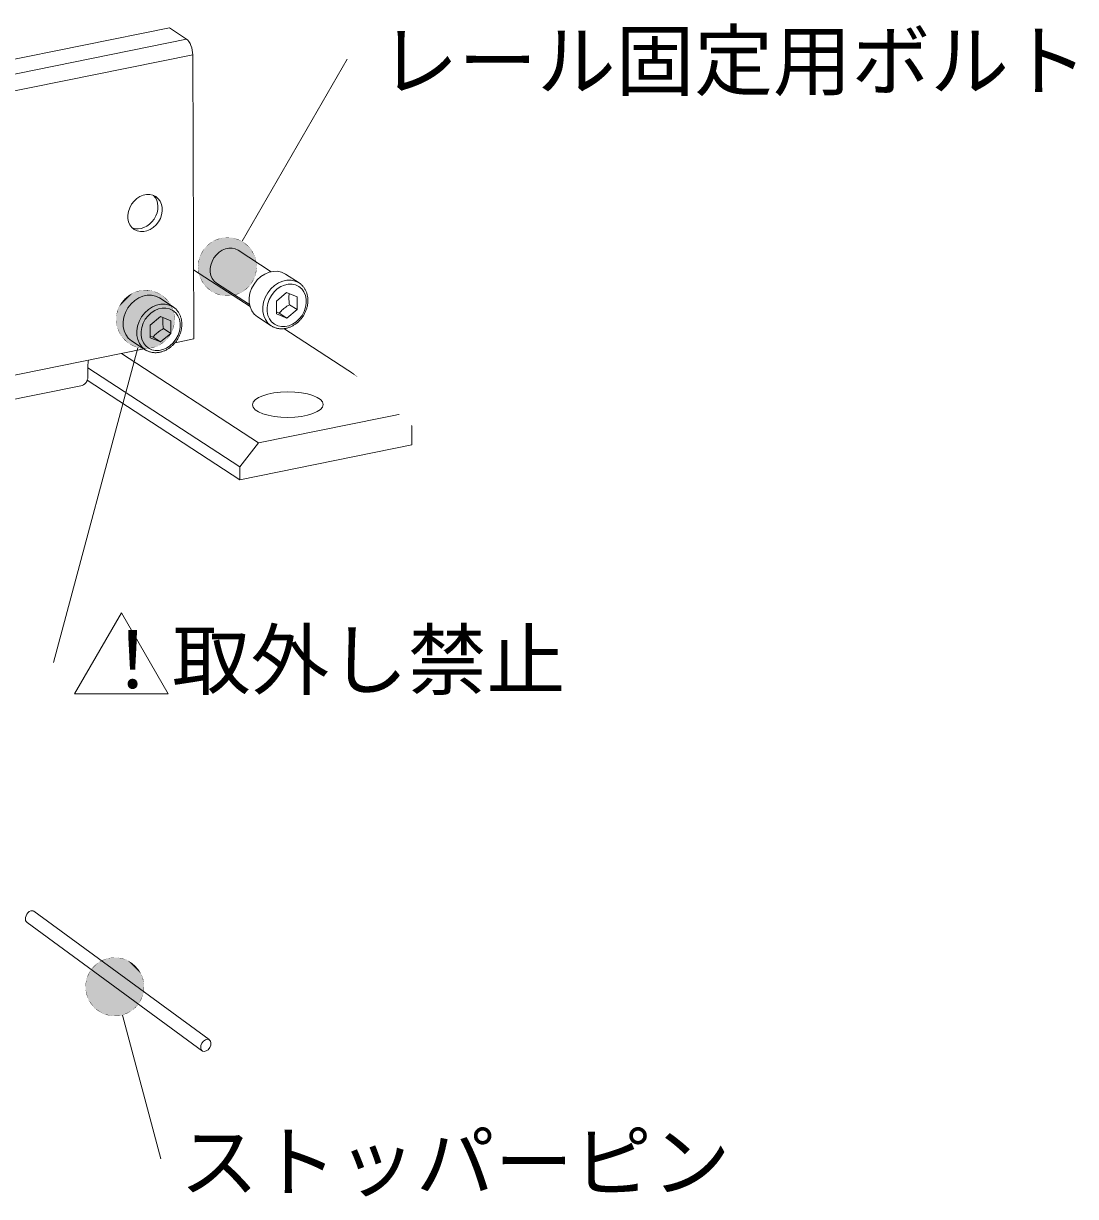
# Model space of a CAD drawing. Units: millimetres, scale not verified. Extents: x -8400 to 8400, y -5940 to 5940.
# Drawn here: x 5656 to 6325, y -3420 to -2674 of the extents above; entities that cross this region are included whole.
import ezdxf
from ezdxf.enums import TextEntityAlignment as Align

# ---------------------------------------------------------------- set-up
doc = ezdxf.new("R2010")
doc.units = ezdxf.units.MM
doc.header["$LTSCALE"] = 40
doc.layers.add('1-0_レイヤ0', color=7, linetype='Continuous', lineweight=13)
doc.styles.add('ＭＳ ゴシック', font='')
doc.styles.get('ＭＳ ゴシック').set_extended_font_data('MS Gothic')

# ---------------------------------------------------------------- blocks, each defined once
blk = doc.blocks.new('DWG等高線_31')
at = {"layer": '1-0_レイヤ0'}
blk.add_lwpolyline([(82470.8, -21319.6), (82473.2, -21317), (82475.5, -21314.5), (82477.8, -21312.2), (82480.2, -21310.1), (82482.6, -21308.1), (82485, -21306.1), (82487.7, -21304.2), (82490.5, -21302.2), (82493.6, -21300.2), (82497, -21298.2)], dxfattribs=at)
blk = doc.blocks.new('DWG等高線_32')
at = {"layer": '1-0_レイヤ0'}
blk.add_lwpolyline([(82497, -21298.2), (82496.5, -21294.8), (82496.2, -21291.7), (82495.9, -21288.7), (82495.7, -21285.9), (82495.6, -21283.2), (82495.6, -21280.6), (82495.7, -21278), (82495.8, -21275.5), (82496, -21272.9), (82496.2, -21270.2)], dxfattribs=at)
blk = doc.blocks.new('DWG等高線_33')
at = {"layer": '1-0_レイヤ0'}
for points in [[(82542, -21271.9), (82541.5, -21270.1), (82540.9, -21268.3), (82540.3, -21266.5), (82539.6, -21264.8), (82538.9, -21263.1), (82538.1, -21261.5), (82537.2, -21259.9), (82536.3, -21258.3), (82535.3, -21256.8), (82534.3, -21255.3), (82533.3, -21253.8), (82532.1, -21252.4), (82531.2, -21251.3), (82530.3, -21250.3), (82529.3, -21249.2), (82528.3, -21248.2), (82527.2, -21247.3), (82526.1, -21246.3), (82525, -21245.4), (82523.9, -21244.6), (82522.8, -21243.7), (82521.6, -21243)], [(82517.4, -21343.7), (82518.9, -21342.3), (82520.4, -21340.9), (82521.9, -21339.5), (82523.4, -21338), (82524.8, -21336.4), (82526.1, -21334.8), (82527.5, -21333.2), (82528.8, -21331.6), (82530, -21329.9), (82531.2, -21328.1), (82532.3, -21326.4), (82533.4, -21324.6), (82534.5, -21322.8), (82535.5, -21320.9), (82536.4, -21319.1), (82537.3, -21317.2), (82538.2, -21315.3), (82539, -21313.3), (82539.7, -21311.4), (82540.4, -21309.4), (82541, -21307.4), (82541.6, -21305.4), (82542.1, -21303.4), (82542.5, -21301.4), (82542.9, -21299.4), (82543.3, -21297.4), (82543.5, -21295.4), (82543.7, -21293.4), (82543.9, -21291.4), (82544, -21289.3), (82544, -21287.3), (82544, -21285.4), (82543.9, -21283.4), (82543.7, -21281.4), (82543.5, -21279.5), (82543.2, -21277.6), (82542.9, -21275.7), (82542.5, -21273.8), (82542, -21271.9)], [(82450.6, -21351.9), (82452.1, -21352.8), (82453.5, -21353.6), (82455, -21354.4), (82456.6, -21355.1), (82458.2, -21355.8), (82459.7, -21356.5), (82461.4, -21357), (82463, -21357.5), (82464.7, -21358), (82466.3, -21358.4), (82468.1, -21358.7), (82469.8, -21359), (82471.5, -21359.2), (82473.3, -21359.4), (82475.1, -21359.5), (82476.9, -21359.5), (82478.6, -21359.5), (82480.4, -21359.4), (82482.2, -21359.2), (82484, -21359), (82485.9, -21358.8), (82487.7, -21358.4), (82489.6, -21358), (82491.4, -21357.6), (82493.2, -21357), (82495, -21356.5), (82496.8, -21355.8), (82498.6, -21355.1), (82500.4, -21354.4), (82502.2, -21353.6), (82504, -21352.7), (82505.7, -21351.7), (82507.5, -21350.8), (82509.2, -21349.7), (82510.9, -21348.6), (82512.5, -21347.4), (82514.2, -21346.2), (82515.8, -21345), (82517.4, -21343.7)]]:
    blk.add_lwpolyline(points, dxfattribs=at)
blk = doc.blocks.new('DWG等高線_47')
at = {"layer": '1-0_レイヤ0'}
blk.add_lwpolyline([(82791.4, -21258.8), (82793.8, -21256.1), (82796.2, -21253.7), (82798.5, -21251.4), (82800.8, -21249.3), (82803.2, -21247.2), (82805.7, -21245.3), (82808.3, -21243.3), (82811.2, -21241.4), (82814.3, -21239.4), (82817.6, -21237.4)], dxfattribs=at)
blk = doc.blocks.new('DWG等高線_48')
at = {"layer": '1-0_レイヤ0'}
blk.add_lwpolyline([(82817.6, -21237.4), (82817.2, -21234), (82816.8, -21230.8), (82816.6, -21227.9), (82816.4, -21225.1), (82816.3, -21222.4), (82816.3, -21219.8), (82816.3, -21217.2), (82816.4, -21214.7), (82816.6, -21212.1), (82816.9, -21209.4)], dxfattribs=at)
blk = doc.blocks.new('DWG等高線_49')
at = {"layer": '1-0_レイヤ0'}
for points in [[(82862.7, -21211.1), (82862.1, -21209.3), (82861.6, -21207.4), (82860.9, -21205.7), (82860.2, -21204), (82859.5, -21202.3), (82858.7, -21200.7), (82857.9, -21199.1), (82856.9, -21197.5), (82856, -21195.9), (82855, -21194.4), (82853.9, -21193), (82852.8, -21191.6), (82851.9, -21190.5), (82850.9, -21189.4), (82849.9, -21188.4), (82848.9, -21187.4), (82847.9, -21186.4), (82846.8, -21185.5), (82845.7, -21184.6), (82844.6, -21183.7), (82843.4, -21182.9), (82842.2, -21182.1)], [(82838, -21282.8), (82839.6, -21281.5), (82841.1, -21280.1), (82842.6, -21278.6), (82844, -21277.1), (82845.4, -21275.6), (82846.8, -21274), (82848.1, -21272.4), (82849.4, -21270.7), (82850.6, -21269), (82851.8, -21267.3), (82853, -21265.6), (82854.1, -21263.8), (82855.1, -21262), (82856.1, -21260.1), (82857.1, -21258.2), (82858, -21256.3), (82858.8, -21254.4), (82859.6, -21252.5), (82860.4, -21250.5), (82861.1, -21248.6), (82861.7, -21246.6), (82862.2, -21244.6), (82862.7, -21242.6), (82863.2, -21240.6), (82863.6, -21238.6), (82863.9, -21236.6), (82864.2, -21234.6), (82864.4, -21232.5), (82864.5, -21230.5), (82864.6, -21228.5), (82864.7, -21226.5), (82864.6, -21224.5), (82864.5, -21222.6), (82864.4, -21220.6), (82864.2, -21218.7), (82863.9, -21216.8), (82863.5, -21214.9), (82863.1, -21213), (82862.7, -21211.1)], [(82771.3, -21291), (82772.7, -21291.9), (82774.2, -21292.8), (82775.7, -21293.6), (82777.2, -21294.3), (82778.8, -21295), (82780.4, -21295.6), (82782, -21296.2), (82783.7, -21296.7), (82785.3, -21297.2), (82787, -21297.6), (82788.7, -21297.9), (82790.4, -21298.2), (82792.2, -21298.4), (82794, -21298.5), (82795.7, -21298.6), (82797.5, -21298.7), (82799.3, -21298.7), (82801.1, -21298.6), (82802.9, -21298.4), (82804.7, -21298.2), (82806.5, -21297.9), (82808.4, -21297.6), (82810.2, -21297.2), (82812, -21296.7), (82813.9, -21296.2), (82815.7, -21295.6), (82817.5, -21295), (82819.3, -21294.3), (82821.1, -21293.6), (82822.8, -21292.7), (82824.6, -21291.9), (82826.4, -21290.9), (82828.1, -21289.9), (82829.8, -21288.9), (82831.5, -21287.8), (82833.2, -21286.6), (82834.8, -21285.4), (82836.4, -21284.1), (82838, -21282.8)]]:
    blk.add_lwpolyline(points, dxfattribs=at)

msp = doc.modelspace()

# ---------------------------------------------------------------- linework, layer by layer
at = {"layer": '1-0_レイヤ0'}
for p, q in [((5365.44, -2754.56), (5749.11, -2676.97)), ((5760.1, -2684.14), (5749.11, -2676.97)), ((5365.48, -2763.94), (5760.1, -2684.14)), ((5365.51, -2774.69), (5763.99, -2694.11)), ((5764.59, -2874.78), (5763.99, -2694.11)), ((5792.8, -2818.35), (5813.77, -2832.02)), ((5764.44, -2830.73), (5800.42, -2854.18)), ((5822.92, -2833.51), (5831.62, -2839.18)), ((5779.15, -2839.3), (5800.11, -2852.96)), ((5742.76, -2848.71), (5751.45, -2854.38)), ((5817.13, -2850.7), (5823.68, -2845.34)), ((5823.68, -2845.34), (5830.26, -2848.05)), ((5817.16, -2858.79), (5817.13, -2850.7)), ((5817.15, -2857.57), (5818.91, -2858.35)), ((5830.29, -2856.13), (5823.74, -2861.5)), ((5736.97, -2865.91), (5743.52, -2860.55)), ((5743.52, -2860.55), (5750.1, -2863.26)), ((5805.17, -2860.73), (5813.87, -2866.4)), ((5736.99, -2874), (5736.97, -2865.91)), ((5750.13, -2871.34), (5743.57, -2876.7)), ((5821.97, -2868.23), (5903.28, -2921.23)), ((5725.01, -2875.94), (5733.71, -2881.61)), ((5736.99, -2872.78), (5738.74, -2873.55)), ((5752.74, -2877.18), (5764.59, -2874.78)), ((5149.2, -2999.23), (5733.02, -2881.16)), ((5697.28, -2899.03), (5697.26, -2892.04)), ((5697.26, -2893.21), (5793.88, -2956.18)), ((5696.87, -2901.09), (5793.91, -2964.34)), ((5588.19, -2925.76), (5692.92, -2904.58)), ((5903.35, -2942.21), (5903.28, -2921.23)), ((5793.88, -2956.18), (5805.88, -2940.93)), ((5793.91, -2964.34), (5903.35, -2942.21)), ((5793.91, -2964.34), (5793.88, -2956.18)), ((5774.45, -3320.48), (5662.97, -3238.73)), ((5770.17, -3327.71), (5658.69, -3245.95))]:
    msp.add_line(p, q, dxfattribs=at)
at = {"layer": '1-0_レイヤ0', "color": 3}
for p, q in [((5795.31, -2812.66), (5862.19, -2696.83)), ((5729.05, -2880.36), (5675.4, -3080.58)), ((5719.26, -3304.86), (5743.75, -3396.27))]:
    msp.add_line(p, q, dxfattribs=at)
at = {"layer": '1-0_レイヤ0'}
for points in [[(5830.26, -2848.05), (5830.29, -2856.13), (5825.46, -2852.98)], [(5750.1, -2863.26), (5750.13, -2871.34), (5745.29, -2868.19)], [(5818.9, -2858.35), (5823.74, -2861.5), (5817.16, -2858.79)], [(5738.74, -2873.55), (5743.57, -2876.7), (5736.99, -2874)], [(5903.28, -2921.23), (5805.88, -2940.93), (5718.65, -2884.07)]]:
    msp.add_lwpolyline(points, dxfattribs=at)
msp.add_lwpolyline([(5718.67, -3048.92), (5688.89, -3100.5), (5748.45, -3100.5)], close=True, dxfattribs=at)
for centre, major_axis, ratio, start_param, end_param in [((5760.12, -2691.6), (-1.59, 7.84), 0.44949, 4.29608, 5.866877), ((5730.88, -2792.91), (6.83, 10.47), 0.816988, 3.304655, 6.120123), ((5785.98, -2828.83), (-6.83, -10.47), 0.816988, 3.141593, 6.283185), ((5814.05, -2847.12), (-8.87, -13.61), 0.816988, 3.141593, 6.283185), ((5822.74, -2852.79), (-8.87, -13.61), 0.816988, 3.141593, 6.283185), ((5733.88, -2862.33), (-8.87, -13.61), 0.816988, 3.141593, 6.283185), ((5742.58, -2868), (-8.87, -13.61), 0.816988, 3.141593, 6.283185), ((5708.2, -2889.83), (-6.83, -10.47), 0.816988, 5.071734, 5.389353), ((5692.9, -2899.92), (2.73, 4.19), 0.816988, 3.818556, 5.389353), ((5660.83, -3242.34), (2.14, 3.61), 0.68572, 6.148434, 9.424778)]:
    msp.add_ellipse(centre, major_axis=major_axis, ratio=ratio, start_param=start_param, end_param=end_param, dxfattribs=at)
for centre, major_axis, ratio in [((5733.66, -2794.72), (-6.83, -10.47), 0.816988), ((5823.71, -2853.42), (7.78, 11.94), 0.816988), ((5743.55, -2868.63), (7.78, 11.94), 0.816988), ((5824.4, -2916.55), (22.5, 0.08), 0.361233), ((5772.31, -3324.1), (2.14, 3.61), 0.68572)]:
    msp.add_ellipse(centre, major_axis=major_axis, ratio=ratio, dxfattribs=at)
at = {"layer": '1-0_レイヤ0', "color": 3}
for points in [[(5776.65, -2812.66), (5771.68, -2816.83), (5768.44, -2822.44)], [(5776.65, -2812.66), (5768.44, -2822.44), (5768.44, -2835.21)], [(5776.65, -2812.66), (5768.44, -2835.21), (5800.28, -2840.83)], [(5776.65, -2812.66), (5773.98, -2814.53), (5771.68, -2816.83)], [(5782.74, -2810.44), (5779.59, -2811.29), (5776.65, -2812.66)], [(5789.22, -2810.44), (5782.74, -2810.44), (5776.65, -2812.66)], [(5800.28, -2816.83), (5789.22, -2810.44), (5776.65, -2812.66)], [(5800.28, -2840.83), (5800.28, -2816.83), (5776.65, -2812.66)], [(5789.22, -2810.44), (5785.98, -2810.16), (5782.74, -2810.44)], [(5795.31, -2812.66), (5792.36, -2811.29), (5789.22, -2810.44)], [(5800.28, -2816.83), (5795.31, -2812.66), (5789.22, -2810.44)], [(5800.28, -2816.83), (5797.98, -2814.53), (5795.31, -2812.66)], [(5771.68, -2816.83), (5769.81, -2819.49), (5768.44, -2822.44)], [(5803.52, -2822.44), (5802.14, -2819.49), (5800.28, -2816.83)], [(5804.65, -2828.83), (5803.52, -2822.44), (5800.28, -2816.83)], [(5800.28, -2840.83), (5804.65, -2828.83), (5800.28, -2816.83)], [(5768.44, -2822.44), (5767.6, -2825.59), (5767.31, -2828.83)], [(5768.44, -2822.44), (5767.31, -2828.83), (5768.44, -2835.21)], [(5804.65, -2828.83), (5804.36, -2825.59), (5803.52, -2822.44)], [(5767.31, -2828.83), (5767.6, -2832.07), (5768.44, -2835.21)], [(5768.44, -2835.21), (5769.81, -2838.16), (5771.68, -2840.83)], [(5768.44, -2835.21), (5771.68, -2840.83), (5776.65, -2844.99)], [(5768.44, -2835.21), (5776.65, -2844.99), (5800.28, -2840.83)], [(5800.28, -2840.83), (5803.52, -2835.21), (5804.65, -2828.83)], [(5800.28, -2840.83), (5802.14, -2838.16), (5803.52, -2835.21)], [(5803.52, -2835.21), (5804.36, -2832.07), (5804.65, -2828.83)], [(5771.68, -2840.83), (5773.98, -2843.13), (5776.65, -2844.99)], [(5776.65, -2844.99), (5789.22, -2847.21), (5800.28, -2840.83)], [(5789.22, -2847.21), (5795.31, -2844.99), (5800.28, -2840.83)], [(5795.31, -2844.99), (5797.98, -2843.13), (5800.28, -2840.83)], [(5738.71, -2844.3), (5725.99, -2845.41), (5716.97, -2854.44)], [(5749.17, -2851.62), (5738.71, -2844.3), (5716.97, -2854.44)], [(5725.99, -2845.41), (5720.68, -2849.13), (5716.97, -2854.44)], [(5720.68, -2849.13), (5718.59, -2851.62), (5716.97, -2854.44)], [(5725.99, -2845.41), (5723.18, -2847.04), (5720.68, -2849.13)], [(5732.26, -2843.73), (5729.05, -2844.3), (5725.99, -2845.41)], [(5738.71, -2844.3), (5732.26, -2843.73), (5725.99, -2845.41)], [(5738.71, -2844.3), (5735.51, -2843.73), (5732.26, -2843.73)], [(5744.59, -2847.04), (5741.77, -2845.41), (5738.71, -2844.3)], [(5749.17, -2851.62), (5744.59, -2847.04), (5738.71, -2844.3)], [(5749.17, -2851.62), (5747.08, -2849.13), (5744.59, -2847.04)], [(5776.65, -2844.99), (5779.59, -2846.37), (5782.74, -2847.21)], [(5776.65, -2844.99), (5782.74, -2847.21), (5789.22, -2847.21)], [(5782.74, -2847.21), (5785.98, -2847.49), (5789.22, -2847.21)], [(5789.22, -2847.21), (5792.36, -2846.37), (5795.31, -2844.99)], [(5716.97, -2854.44), (5715.85, -2857.5), (5715.29, -2860.7)], [(5716.97, -2854.44), (5715.29, -2860.7), (5715.85, -2867.16)], [(5716.97, -2854.44), (5715.85, -2867.16), (5723.18, -2877.62)], [(5747.08, -2875.53), (5749.17, -2851.62), (5716.97, -2854.44)], [(5716.97, -2854.44), (5723.18, -2877.62), (5747.08, -2875.53)], [(5747.08, -2875.53), (5752.48, -2863.95), (5749.17, -2851.62)], [(5751.91, -2857.5), (5750.8, -2854.44), (5749.17, -2851.62)], [(5752.48, -2863.95), (5751.91, -2857.5), (5749.17, -2851.62)], [(5752.48, -2863.95), (5752.48, -2860.7), (5751.91, -2857.5)], [(5715.29, -2860.7), (5715.29, -2863.95), (5715.85, -2867.16)], [(5747.08, -2875.53), (5750.8, -2870.22), (5752.48, -2863.95)], [(5750.8, -2870.22), (5751.91, -2867.16), (5752.48, -2863.95)], [(5715.85, -2867.16), (5716.97, -2870.22), (5718.59, -2873.03)], [(5715.85, -2867.16), (5718.59, -2873.03), (5723.18, -2877.62)], [(5747.08, -2875.53), (5749.17, -2873.03), (5750.8, -2870.22)], [(5718.59, -2873.03), (5720.68, -2875.53), (5723.18, -2877.62)], [(5723.18, -2877.62), (5735.51, -2880.92), (5747.08, -2875.53)], [(5723.18, -2877.62), (5725.99, -2879.25), (5729.05, -2880.36)], [(5723.18, -2877.62), (5729.05, -2880.36), (5735.51, -2880.92)], [(5735.51, -2880.92), (5741.77, -2879.25), (5747.08, -2875.53)], [(5735.51, -2880.92), (5738.71, -2880.36), (5741.77, -2879.25)], [(5741.77, -2879.25), (5744.59, -2877.62), (5747.08, -2875.53)], [(5729.05, -2880.36), (5732.26, -2880.92), (5735.51, -2880.92)], [(5709.6, -3268.8), (5699.14, -3276.12), (5695.83, -3288.46)], [(5722.32, -3269.91), (5709.6, -3268.8), (5695.83, -3288.46)], [(5732.46, -3291.66), (5722.32, -3269.91), (5695.83, -3288.46)], [(5709.6, -3268.8), (5703.72, -3271.54), (5699.14, -3276.12)], [(5703.72, -3271.54), (5701.23, -3273.63), (5699.14, -3276.12)], [(5709.6, -3268.8), (5706.54, -3269.91), (5703.72, -3271.54)], [(5716.06, -3268.24), (5712.8, -3268.24), (5709.6, -3268.8)], [(5722.32, -3269.91), (5716.06, -3268.24), (5709.6, -3268.8)], [(5722.32, -3269.91), (5719.26, -3268.8), (5716.06, -3268.24)], [(5727.63, -3273.63), (5725.14, -3271.54), (5722.32, -3269.91)], [(5731.35, -3278.94), (5727.63, -3273.63), (5722.32, -3269.91)], [(5732.46, -3291.66), (5731.35, -3278.94), (5722.32, -3269.91)], [(5731.35, -3278.94), (5729.72, -3276.12), (5727.63, -3273.63)], [(5699.14, -3276.12), (5696.4, -3282), (5695.83, -3288.46)], [(5696.4, -3282), (5695.83, -3285.2), (5695.83, -3288.46)], [(5699.14, -3276.12), (5697.51, -3278.94), (5696.4, -3282)], [(5733.03, -3285.2), (5732.46, -3282), (5731.35, -3278.94)], [(5732.46, -3291.66), (5733.03, -3285.2), (5731.35, -3278.94)], [(5695.83, -3288.46), (5696.4, -3291.66), (5697.51, -3294.72)], [(5695.83, -3288.46), (5697.51, -3294.72), (5701.23, -3300.03)], [(5695.83, -3288.46), (5701.23, -3300.03), (5712.8, -3305.43)], [(5695.83, -3288.46), (5712.8, -3305.43), (5732.46, -3291.66)], [(5732.46, -3291.66), (5733.03, -3288.46), (5733.03, -3285.2)], [(5697.51, -3294.72), (5699.14, -3297.54), (5701.23, -3300.03)], [(5712.8, -3305.43), (5725.14, -3302.12), (5732.46, -3291.66)], [(5725.14, -3302.12), (5729.72, -3297.54), (5732.46, -3291.66)], [(5725.14, -3302.12), (5727.63, -3300.03), (5729.72, -3297.54)], [(5729.72, -3297.54), (5731.35, -3294.72), (5732.46, -3291.66)], [(5701.23, -3300.03), (5703.72, -3302.12), (5706.54, -3303.75)], [(5701.23, -3300.03), (5706.54, -3303.75), (5712.8, -3305.43)], [(5706.54, -3303.75), (5709.6, -3304.86), (5712.8, -3305.43)], [(5712.8, -3305.43), (5719.26, -3304.86), (5725.14, -3302.12)], [(5712.8, -3305.43), (5716.06, -3305.43), (5719.26, -3304.86)], [(5719.26, -3304.86), (5722.32, -3303.75), (5725.14, -3302.12)]]:
    msp.add_solid(points, dxfattribs=at)

# ---------------------------------------------------------------- block references
at = {"layer": '1-0_レイヤ0', "xscale": 0.25, "yscale": 0.25}
for name in ['DWG等高線_48', 'DWG等高線_33', 'DWG等高線_47', 'DWG等高線_32', 'DWG等高線_31']:
    msp.add_blockref(name, (-14878.95, 2456.36), dxfattribs=at)

# ---------------------------------------------------------------- texts
at = {"layer": '1-0_レイヤ0', "style": 'ＭＳ ゴシック'}
for s, p in [('レール固定用ボルト', (5882.84, -2727.11)), ('\u3000！取外し禁止', (5650.73, -3108.26)), ('ストッパーピン', (5755.82, -3427.51))]:
    msp.add_text(s, height=36.66, dxfattribs=at).set_placement(p, align=Align.BOTTOM_LEFT)

# ---------------------------------------------------------------- wipeouts: each hides what was drawn before it
msp.add_wipeout([(5958.52, -2978.79), (5944.75, -2988.73), (6013.88, -2981.25), (6013.88, -2981.25)])

# ---------------------------------------------------------------- next in the draw order: wipeouts: each hides what was drawn before it
msp.add_wipeout([(5985.61, -2924.07), (5845.46, -2854.54), (5839.12, -2872.68), (5839.12, -2872.68)])

# ---------------------------------------------------------------- next in the draw order: block references
at = {"layer": '1-0_レイヤ0', "xscale": 0.25, "yscale": 0.25}
msp.add_blockref('DWG等高線_49', (-14878.95, 2456.36), dxfattribs=at)

# ---------------------------------------------------------------- next in the draw order: wipeouts: each hides what was drawn before it
msp.add_wipeout([(6013.88, -2981.25), (5988.23, -2905.51), (5985.61, -2924.07), (5985.61, -2924.07)])

# ---------------------------------------------------------------- next in the draw order: wipeouts: each hides what was drawn before it
msp.add_wipeout([(5985.61, -2924.07), (5839.12, -2872.68), (5958.52, -2978.79), (5958.52, -2978.79)])

# ---------------------------------------------------------------- next in the draw order: wipeouts: each hides what was drawn before it
msp.add_wipeout([(5958.52, -2978.79), (6013.88, -2981.25), (5985.61, -2924.07), (5985.61, -2924.07)])

doc.saveas('drawing.dxf')
